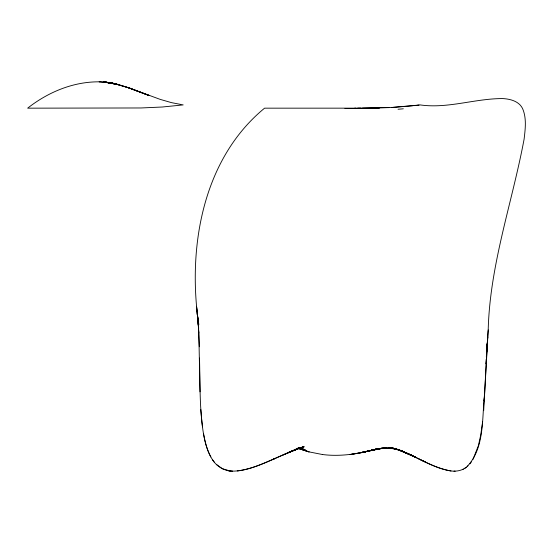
<?xml version="1.0" encoding="UTF-8"?>
<svg xmlns="http://www.w3.org/2000/svg" width="553" height="553" viewBox="0 0 553 553"><rect width="100%" height="100%" fill="white"/><g stroke="black" fill="none" stroke-linecap="round" stroke-linejoin="round"><path stroke-width="0.83" d="M486.336 361.102L484.2 400.953L484.573 394.372M484.628 393.646C481.767 417.778 485.105 448.704 466.373 467.257C462.031 470.61 456.322 471.668 450.958 470.962C432.916 467.893 417.404 457.213 400.655 450.515L415.614 457.276L395.029 448.49L406.075 452.81L397.566 449.451L402.294 451.048L391.814 447.812L399.985 450.308L390.577 447.965L394.137 448.58M486.377 360.28L487.725 336.874L486.806 350.547M486.806 351.279L487.276 343.392L486.336 356.975M488.126 330.646L486.806 350.298M488.202 329.934L483.681 410.658M485.817 363.819L486.142 359.54M488.202 329.954C489.875 264.548 512.196 202.806 524.106 139.149C525.295 129.008 526.767 118.086 522.523 108.443C518.921 101.199 510.295 99.001 502.85 98.579C475.11 98.448 447.937 108.9 420.107 104.911L416.72 105.333M482.638 421.628L480.709 435.114L478.366 445.739L472.995 459.384M471.315 461.955L469.905 463.856M467.202 466.594L467.976 465.82M464.23 468.619L466.373 467.257M300.908 448.642L299.332 448.172C278.691 455.637 259.35 467.956 237.278 470.962M462.377 469.587L463.331 469.165M283.081 454.974L299.353 448.213M294.058 450.163L299.415 448.213L287.546 452.928L299.277 448.248L301.641 449.022L299.166 448.289M299.097 448.207L295.814 449.23L299.007 448.283M299.09 448.075L304.233 446.741L296.332 449.071L302.913 446.962L288.127 452.658L294.59 449.969L273.403 459.142L275.228 458.354C261.604 464.119 247.578 471.08 232.474 471.149M322.434 454.518C336.065 456.273 349.904 454.981 363.328 452.285L377.243 448.815M363.494 452.257L349.835 454.573L363.549 452.25L376.918 448.967L363.051 452.333L377.167 448.856M376.918 448.967L363.051 452.333M392.54 448.345L398.257 449.541L388.42 447.999L391.296 448.13L380.713 448.49L393.121 447.799L383.395 448.186L371.326 450.204L384.923 447.854L361.621 452.499L375.743 449.299M363.017 452.333L375.985 449.306L362.664 452.389M374.54 449.7L362.18 452.444L376.019 449.292M362.18 452.444L375.321 449.499M297.88 448.379L302.844 447.363L299.104 448.11M298.986 448.124L300.251 447.854L298.585 448.117L300.182 448.69M360.978 452.554L381.791 448.165M381.743 448.172L373.621 449.886L382.068 448.248M383.761 447.923L385.455 447.591L372.522 450.059L384.923 447.854M418.987 105.056L391.531 107.496L362.485 108.146M415.234 105.505L416.001 105.416M298.565 448.158L302.373 447.757L297.749 448.255L300.189 447.978L298.751 448.061L305.042 449.644L298.751 448.048M413.547 105.692L414.411 105.595M412.642 105.789L391.476 107.496M380.713 448.49L386.568 448.048L385.448 448.089M388.89 107.621L354.715 108.16M99.25 81.83C73.19 81.602 47.938 92.213 27.65 108.167L141.07 107.966L162.271 107.012L183.181 104.911L171.444 102.63L160.225 99.395L128.842 87.851L118.598 84.623L108.72 82.521L99.25 81.83L108.72 82.521L118.902 84.713L103.86 81.982L118.197 84.526M299.242 448.103L302.754 448.075L298.82 448.103M298.744 448.103L300.88 448.089L299.028 448.027M453.958 471.163L455.16 471.156M357.722 108.16L360.708 108.153M355.62 108.16L264.576 108.167C203.034 158.746 187.951 245.739 198.237 321.106M388.517 448.006L389.948 448.11M298.641 448.013L302.242 448.372L298.917 448.041M108.125 82.438L103.494 81.962L113.061 83.303M450.999 470.962C434.962 468.377 420.985 459.356 406.337 452.914L415.974 457.469L400.966 450.654L412.697 455.7L397.849 449.554L400.227 450.391L394.98 448.773M103.86 81.982L113.455 83.379L128.745 87.816L113.849 83.462L104.116 82.003L113.455 83.379M118.598 84.623L103.992 81.989L108.457 82.48M103.992 81.989L118.736 84.664M230.781 470.949L227.919 470.61L232.495 471.149C224.283 471.059 216.589 466.407 212.311 459.481M229.64 470.824L222.382 468.744L216.299 464.361M299.242 448.013L300.708 448.213M113.973 83.496L104.144 82.003L113.925 83.482M391.538 448.158L396.301 449.091L394.925 448.725M309.003 451.87L297.915 448.262L308.94 451.863L322.427 454.518M299.291 448.11L300.943 448.545M303.424 449.209L305.076 449.651M298.634 448.089L303.238 449.34L299.194 448.193M128.365 87.692L148.881 95.455L128.586 87.761M297.977 448.276L308.94 451.863M128.842 87.851L149.379 95.572M421.898 460.359L425.506 462.011L419.022 459.025M214.543 462.446C207.976 454.448 205.398 443.997 203.622 434.015M210.838 456.958C203.241 442.407 202.211 425.561 200.808 409.503M198.582 322.911L198.859 324.507M199.343 346.772L198.292 323.498L198.651 328.288L197.283 313.758L198.209 320.443M197.283 313.758L198.251 321.148M202.474 426.812C199.515 404.029 200.138 381.01 199.495 358.095M197.345 314.36L196.543 306.293L198.651 328.261M197.85 319.226L198.817 333.051L198.292 323.526M198.817 333.079L200.02 391.842M403.324 108.796A130.169 21.864 5.7 0 1 398.036 109.238M379.317 108.367A69.796 0.387 0.1 0 1 344.948 108.416"/></g></svg>
